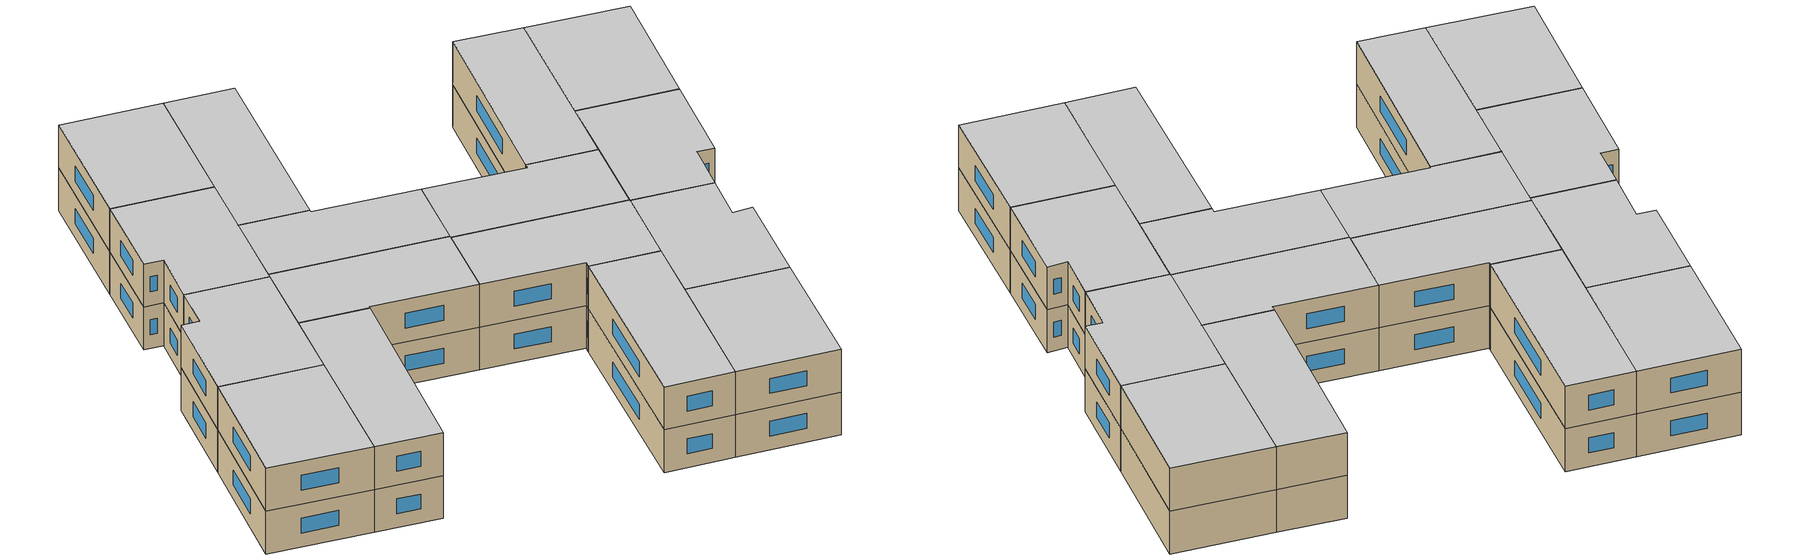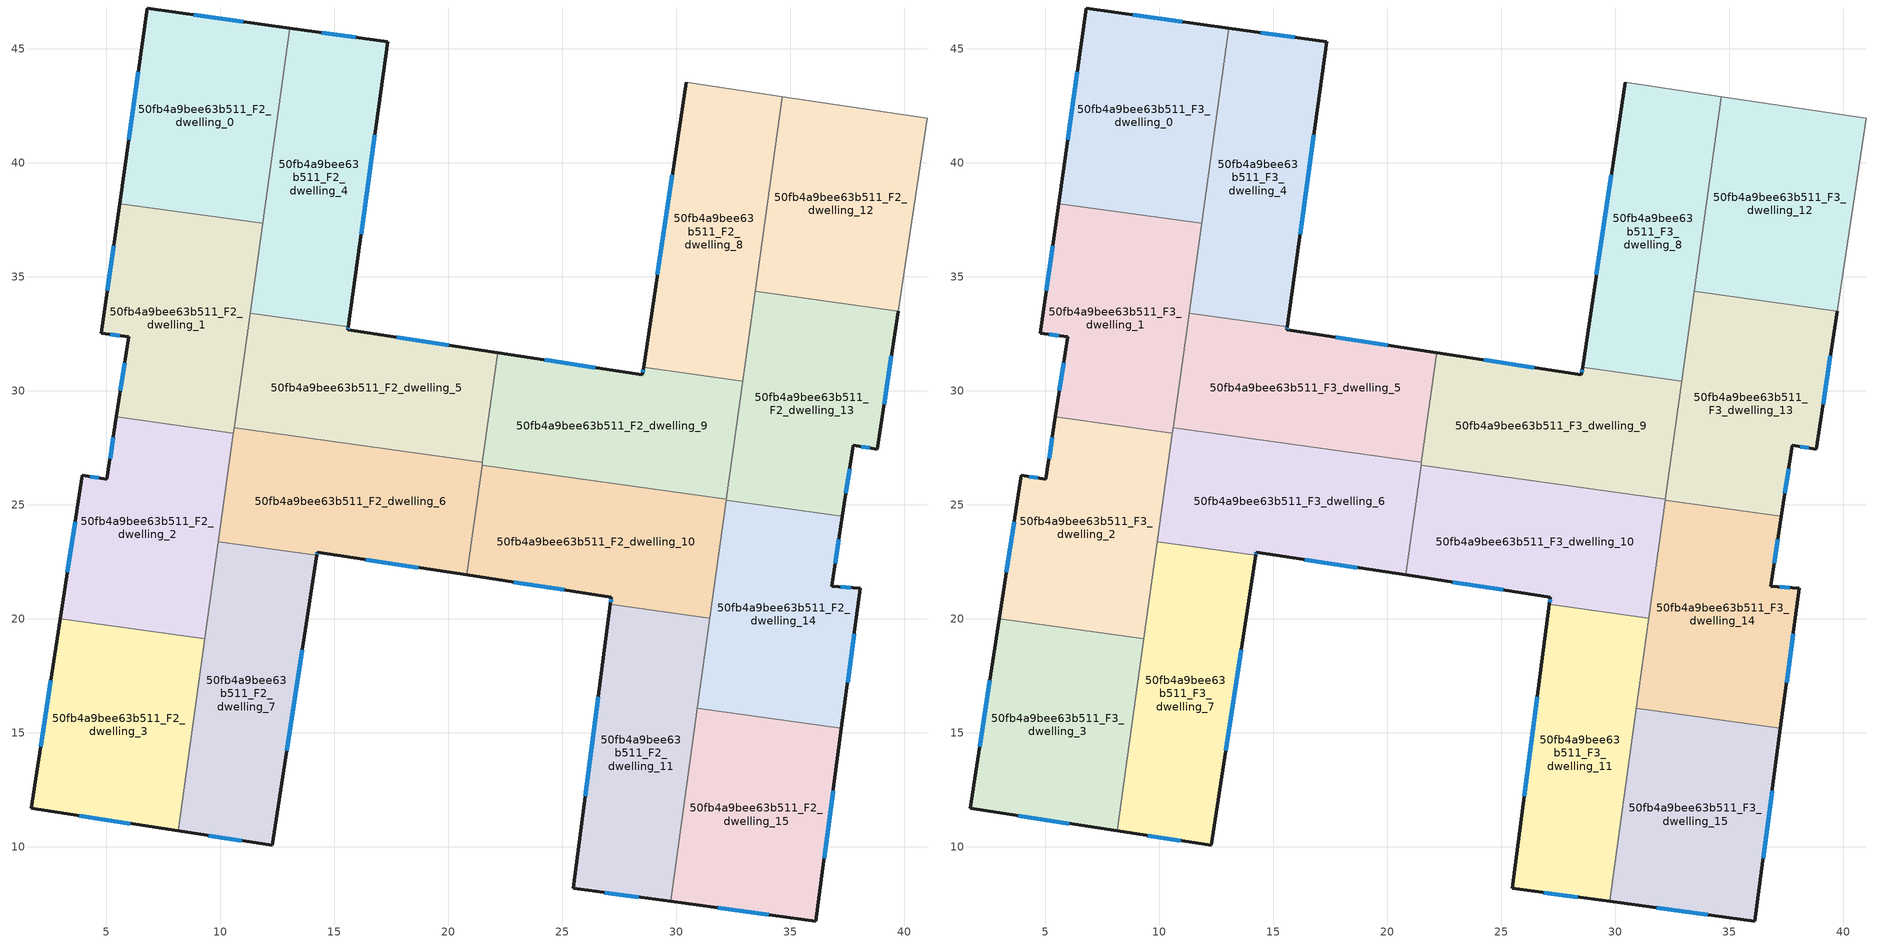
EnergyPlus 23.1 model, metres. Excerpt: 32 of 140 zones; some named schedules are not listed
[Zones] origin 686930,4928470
50fb4a9bee63b511_F2_dwelling_0
 floor to 50fb4a9bee63b511_F1_dwelling_0 (EU_floor_Construction): 13.05,45.91 11.86,37.34 5.59,38.21 6.81,46.79 z6
 wall outside (EU_wall_Construction): 13.05,45.91 6.81,46.79 5.59,38.21 z6:9
 wall to 50fb4a9bee63b511_F2_dwelling_1 (EU_wall_Construction): 5.59,38.21 11.86,37.34 z6:9
 wall to 50fb4a9bee63b511_F2_dwelling_4 (EU_wall_Construction): 11.86,37.34 13.05,45.91 z6:9
 window (EU_Window_Construction): 6.41,44 5.99,41 / 11.02,46.2 8.84,46.5 z6.98:8.02
50fb4a9bee63b511_F2_dwelling_1
 floor to 50fb4a9bee63b511_F1_dwelling_1 (EU_floor_Construction): 11.86,37.34 10.58,28.14 5.45,28.85 5.98,32.36 4.79,32.53 5.59,38.21 z6
 wall outside (EU_wall_Construction): 5.59,38.21 4.79,32.53 5.98,32.36 5.45,28.85 z6:9
 wall to 50fb4a9bee63b511_F2_dwelling_2 (EU_wall_Construction): 5.45,28.85 10.58,28.14 z6:9
 wall to 50fb4a9bee63b511_F2_dwelling_5 (EU_wall_Construction): 10.62,28.37 11.32,33.41 z6:9
 wall to 50fb4a9bee63b511_F2_dwelling_4 (EU_wall_Construction): 11.32,33.41 11.86,37.34 z6:9
 wall to 50fb4a9bee63b511_F2_dwelling_6 (EU_wall_Construction): 10.58,28.14 10.62,28.37 z6:9
 window (EU_Window_Construction): 5.81,31.22 5.62,29.99 / 5.18,32.48 5.59,32.42 / 5.33,36.37 5.05,34.38 z6.98:8.02
50fb4a9bee63b511_F2_dwelling_10
 floor to 50fb4a9bee63b511_F1_dwelling_10 (EU_floor_Construction): 32.21,25.25 31.48,20.02 27.12,20.63 27.16,20.95 20.82,21.92 21.49,26.74 z6
 wall outside (EU_wall_Construction): 20.82,21.92 27.16,20.95 27.12,20.63 z6:9
 wall to 50fb4a9bee63b511_F2_dwelling_9 (EU_wall_Construction): 32.21,25.25 21.49,26.74 z6:9
 wall to 50fb4a9bee63b511_F2_dwelling_11 (EU_wall_Construction): 27.12,20.63 31.48,20.02 z6:9
 wall to 50fb4a9bee63b511_F2_dwelling_6 (EU_wall_Construction): 21.49,26.74 20.82,21.92 z6:9
 wall to 50fb4a9bee63b511_F2_dwelling_14 (EU_wall_Construction): 31.49,20.02 32.2,25.19 z6:9
 wall to 50fb4a9bee63b511_F2_dwelling_13 (EU_wall_Construction): 32.2,25.19 32.21,25.25 z6:9
 window (EU_Window_Construction): 22.88,21.61 25.1,21.27 / 27.15,20.85 27.13,20.73 z6.98:8.02
50fb4a9bee63b511_F2_dwelling_11
 floor to 50fb4a9bee63b511_F1_dwelling_11 (EU_floor_Construction): 31.48,20.02 29.76,7.6 25.48,8.17 27.12,20.63 z6
 wall outside (EU_wall_Construction): 27.12,20.63 25.48,8.17 29.76,7.6 z6:9
 wall to 50fb4a9bee63b511_F2_dwelling_15 (EU_wall_Construction): 29.76,7.6 30.94,16.08 z6:9
 wall to 50fb4a9bee63b511_F2_dwelling_14 (EU_wall_Construction): 30.94,16.08 31.48,20.02 z6:9
 window (EU_Window_Construction): 26.87,7.99 28.37,7.78 / 26.59,16.58 26.02,12.22 z6.98:8.02
50fb4a9bee63b511_F2_dwelling_12
 floor to 50fb4a9bee63b511_F1_dwelling_12 (EU_floor_Construction): 41.01,41.95 39.74,33.5 33.48,34.37 34.66,42.91 z6
 wall adiabatic (EU_wall_Construction): 39.74,33.5 41.01,41.95 34.66,42.91 z6:9
 wall to 50fb4a9bee63b511_F2_dwelling_13 (EU_wall_Construction): 33.48,34.37 39.74,33.5 z6:9
 wall to 50fb4a9bee63b511_F2_dwelling_8 (EU_wall_Construction): 34.66,42.91 33.48,34.37 z6:9
50fb4a9bee63b511_F2_dwelling_13
 floor to 50fb4a9bee63b511_F1_dwelling_13 (EU_floor_Construction): 39.74,33.5 38.83,27.44 37.76,27.6 37.29,24.49 32.2,25.19 33.48,34.37 z6
 wall outside (EU_wall_Construction): 37.29,24.49 37.76,27.6 38.83,27.44 39.74,33.5 z6:9
 wall to 50fb4a9bee63b511_F2_dwelling_14 (EU_wall_Construction): 32.2,25.19 37.29,24.49 z6:9
 wall to 50fb4a9bee63b511_F2_dwelling_9 (EU_wall_Construction): 32.93,30.42 32.21,25.25 z6:9
 wall to 50fb4a9bee63b511_F2_dwelling_8 (EU_wall_Construction): 33.48,34.37 32.93,30.42 z6:9
 window (EU_Window_Construction): 39.13,29.41 39.45,31.53 / 38.11,27.55 38.49,27.49 / 37.44,25.5 37.61,26.59 z6.98:8.02
50fb4a9bee63b511_F2_dwelling_14
 floor to 50fb4a9bee63b511_F1_dwelling_14 (EU_floor_Construction): 37.29,24.49 36.82,21.43 38.07,21.34 37.25,15.2 30.94,16.08 32.2,25.19 z6
 wall outside (EU_wall_Construction): 37.25,15.2 38.07,21.34 36.82,21.43 37.29,24.49 z6:9
 wall to 50fb4a9bee63b511_F2_dwelling_15 (EU_wall_Construction): 30.94,16.08 37.25,15.2 z6:9
 window (EU_Window_Construction): 36.98,22.43 37.14,23.49 / 37.67,21.37 37.23,21.4 / 37.52,17.2 37.81,19.35 z6.98:8.02
50fb4a9bee63b511_F2_dwelling_15
 floor to 50fb4a9bee63b511_F1_dwelling_15 (EU_floor_Construction): 37.25,15.2 36.12,6.74 29.76,7.6 30.94,16.08 z6
 wall outside (EU_wall_Construction): 29.76,7.6 36.12,6.74 37.25,15.2 z6:9
 window (EU_Window_Construction): 36.49,9.49 36.89,12.45 / 31.83,7.32 34.05,7.02 z6.98:8.02
50fb4a9bee63b511_F2_dwelling_2
 floor to 50fb4a9bee63b511_F1_dwelling_2 (EU_floor_Construction): 10.58,28.14 9.33,19.12 2.98,20.01 3.94,26.29 5.04,26.12 5.45,28.85 z6
 wall outside (EU_wall_Construction): 5.45,28.85 5.04,26.12 3.94,26.29 2.98,20.01 z6:9
 wall to 50fb4a9bee63b511_F2_dwelling_3 (EU_wall_Construction): 2.98,20.01 9.33,19.12 z6:9
 wall to 50fb4a9bee63b511_F2_dwelling_6 (EU_wall_Construction): 9.92,23.38 10.58,28.14 z6:9
 wall to 50fb4a9bee63b511_F2_dwelling_7 (EU_wall_Construction): 9.33,19.12 9.92,23.38 z6:9
 window (EU_Window_Construction): 3.63,24.25 3.3,22.05 / 4.68,26.18 4.3,26.24 / 5.32,27.96 5.17,27.01 z6.98:8.02
50fb4a9bee63b511_F2_dwelling_3
 floor to 50fb4a9bee63b511_F1_dwelling_3 (EU_floor_Construction): 9.33,19.12 8.16,10.7 1.71,11.68 2.98,20.01 z6
 wall outside (EU_wall_Construction): 2.98,20.01 1.71,11.68 8.16,10.7 z6:9
 wall to 50fb4a9bee63b511_F2_dwelling_7 (EU_wall_Construction): 8.16,10.7 9.33,19.12 z6:9
 window (EU_Window_Construction): 3.81,11.36 6.06,11.02 / 2.57,17.3 2.13,14.39 z6.98:8.02
50fb4a9bee63b511_F2_dwelling_4
 floor to 50fb4a9bee63b511_F1_dwelling_4 (EU_floor_Construction): 17.34,45.3 15.61,32.81 11.32,33.41 13.05,45.91 z6
 wall outside (EU_wall_Construction): 15.61,32.81 17.34,45.3 13.05,45.91 z6:9
 wall to 50fb4a9bee63b511_F2_dwelling_5 (EU_wall_Construction): 11.32,33.41 15.61,32.81 z6:9
 window (EU_Window_Construction): 15.95,45.5 14.45,45.71 / 16.18,36.87 16.78,41.24 z6.98:8.02
50fb4a9bee63b511_F2_dwelling_5
 floor to 50fb4a9bee63b511_F1_dwelling_5 (EU_floor_Construction): 22.18,31.67 21.51,26.86 10.62,28.37 11.32,33.41 15.61,32.81 15.59,32.67 z6
 wall outside (EU_wall_Construction): 22.18,31.67 15.59,32.67 15.61,32.81 z6:9
 wall to 50fb4a9bee63b511_F2_dwelling_6 (EU_wall_Construction): 10.62,28.37 21.51,26.86 z6:9
 wall to 50fb4a9bee63b511_F2_dwelling_9 (EU_wall_Construction): 21.51,26.86 22.18,31.67 z6:9
 window (EU_Window_Construction): 20.04,32 17.74,32.35 / 15.6,32.72 15.61,32.77 z6.98:8.02
50fb4a9bee63b511_F2_dwelling_6
 floor to 50fb4a9bee63b511_F1_dwelling_6 (EU_floor_Construction): 21.51,26.86 20.82,21.92 14.26,22.92 14.23,22.79 9.92,23.38 10.62,28.37 z6
 wall outside (EU_wall_Construction): 14.23,22.79 14.26,22.92 20.82,21.92 z6:9
 wall to 50fb4a9bee63b511_F2_dwelling_7 (EU_wall_Construction): 9.92,23.38 14.23,22.79 z6:9
 wall to 50fb4a9bee63b511_F2_dwelling_9 (EU_wall_Construction): 21.49,26.73 21.51,26.86 z6:9
 window (EU_Window_Construction): 16.39,22.6 18.69,22.25 / 14.24,22.83 14.25,22.88 z6.98:8.02
50fb4a9bee63b511_F2_dwelling_7
 floor to 50fb4a9bee63b511_F1_dwelling_7 (EU_floor_Construction): 14.23,22.79 12.28,10.06 8.16,10.7 9.92,23.38 z6
 wall outside (EU_wall_Construction): 8.16,10.7 12.28,10.06 14.23,22.79 z6:9
 window (EU_Window_Construction): 12.92,14.2 13.6,18.65 / 9.5,10.49 10.94,10.27 z6.98:8.02
50fb4a9bee63b511_F2_dwelling_8
 floor to 50fb4a9bee63b511_F1_dwelling_8 (EU_floor_Construction): 34.66,42.91 32.93,30.42 28.57,31.03 30.44,43.54 z6
 wall outside (EU_wall_Construction): 30.44,43.54 28.57,31.03 z6:9
 wall adiabatic (EU_wall_Construction): 34.66,42.91 30.44,43.54 z6:9
 wall to 50fb4a9bee63b511_F2_dwelling_9 (EU_wall_Construction): 28.57,31.03 32.93,30.42 z6:9
 window (EU_Window_Construction): 29.84,39.47 29.18,35.1 z6.98:8.02
50fb4a9bee63b511_F2_dwelling_9
 floor to 50fb4a9bee63b511_F1_dwelling_9 (EU_floor_Construction): 32.93,30.42 32.21,25.25 21.49,26.74 22.18,31.67 28.52,30.7 28.57,31.03 z6
 wall outside (EU_wall_Construction): 28.57,31.03 28.52,30.7 22.18,31.67 z6:9
 window (EU_Window_Construction): 26.46,31.02 24.24,31.35 / 28.56,30.92 28.54,30.81 z6.98:8.02
50fb4a9bee63b511_F3_dwelling_0
 floor to 50fb4a9bee63b511_F2_dwelling_0 (EU_floor_Construction): 13.05,45.91 11.86,37.34 5.59,38.21 6.81,46.79 z9
 wall outside (EU_wall_Construction): 13.05,45.91 6.81,46.79 5.59,38.21 z9:12
 wall to 50fb4a9bee63b511_F3_dwelling_1 (EU_wall_Construction): 5.59,38.21 11.86,37.34 z9:12
 wall to 50fb4a9bee63b511_F3_dwelling_4 (EU_wall_Construction): 11.86,37.34 13.05,45.91 z9:12
 window (EU_Window_Construction): 6.41,44 5.99,41 / 11.02,46.2 8.84,46.5 z9.98:11.02
 ceiling to 50fb4a9bee63b511_F4_dwelling_0 (EU_floor_Construction): 11.86,37.34 13.05,45.91 6.81,46.79 5.59,38.21 z12
50fb4a9bee63b511_F3_dwelling_1
 floor to 50fb4a9bee63b511_F2_dwelling_1 (EU_floor_Construction): 11.86,37.34 10.58,28.14 5.45,28.85 5.98,32.36 4.79,32.53 5.59,38.21 z9
 wall outside (EU_wall_Construction): 5.59,38.21 4.79,32.53 5.98,32.36 5.45,28.85 z9:12
 wall to 50fb4a9bee63b511_F3_dwelling_2 (EU_wall_Construction): 5.45,28.85 10.58,28.14 z9:12
 wall to 50fb4a9bee63b511_F3_dwelling_5 (EU_wall_Construction): 10.62,28.37 11.32,33.41 z9:12
 wall to 50fb4a9bee63b511_F3_dwelling_4 (EU_wall_Construction): 11.32,33.41 11.86,37.34 z9:12
 wall to 50fb4a9bee63b511_F3_dwelling_6 (EU_wall_Construction): 10.58,28.14 10.62,28.37 z9:12
 window (EU_Window_Construction): 5.81,31.22 5.62,29.99 / 5.18,32.48 5.59,32.42 / 5.33,36.37 5.05,34.38 z9.98:11.02
 ceiling to 50fb4a9bee63b511_F4_dwelling_1 (EU_floor_Construction): 10.58,28.14 11.86,37.34 5.59,38.21 4.79,32.53 5.98,32.36 5.45,28.85 z12
50fb4a9bee63b511_F3_dwelling_10
 floor to 50fb4a9bee63b511_F2_dwelling_10 (EU_floor_Construction): 32.21,25.25 31.48,20.02 27.12,20.63 27.16,20.95 20.82,21.92 21.49,26.74 z9
 wall outside (EU_wall_Construction): 20.82,21.92 27.16,20.95 27.12,20.63 z9:12
 wall to 50fb4a9bee63b511_F3_dwelling_9 (EU_wall_Construction): 32.21,25.25 21.49,26.74 z9:12
 wall to 50fb4a9bee63b511_F3_dwelling_11 (EU_wall_Construction): 27.12,20.63 31.48,20.02 z9:12
 wall to 50fb4a9bee63b511_F3_dwelling_6 (EU_wall_Construction): 21.49,26.74 20.82,21.92 z9:12
 wall to 50fb4a9bee63b511_F3_dwelling_14 (EU_wall_Construction): 31.49,20.02 32.2,25.19 z9:12
 wall to 50fb4a9bee63b511_F3_dwelling_13 (EU_wall_Construction): 32.2,25.19 32.21,25.25 z9:12
 window (EU_Window_Construction): 22.88,21.61 25.1,21.27 / 27.15,20.85 27.13,20.73 z9.98:11.02
 ceiling to 50fb4a9bee63b511_F4_dwelling_10 (EU_floor_Construction): 31.48,20.02 32.21,25.25 21.49,26.74 20.82,21.92 27.16,20.95 27.12,20.63 z12
50fb4a9bee63b511_F3_dwelling_11
 floor to 50fb4a9bee63b511_F2_dwelling_11 (EU_floor_Construction): 31.48,20.02 29.76,7.6 25.48,8.17 27.12,20.63 z9
 wall outside (EU_wall_Construction): 27.12,20.63 25.48,8.17 29.76,7.6 z9:12
 wall to 50fb4a9bee63b511_F3_dwelling_15 (EU_wall_Construction): 29.76,7.6 30.94,16.08 z9:12
 wall to 50fb4a9bee63b511_F3_dwelling_14 (EU_wall_Construction): 30.94,16.08 31.48,20.02 z9:12
 window (EU_Window_Construction): 26.87,7.99 28.37,7.78 / 26.59,16.58 26.02,12.22 z9.98:11.02
 ceiling to 50fb4a9bee63b511_F4_dwelling_11 (EU_floor_Construction): 29.76,7.6 31.48,20.02 27.12,20.63 25.48,8.17 z12
50fb4a9bee63b511_F3_dwelling_12
 floor to 50fb4a9bee63b511_F2_dwelling_12 (EU_floor_Construction): 41.01,41.95 39.74,33.5 33.48,34.37 34.66,42.91 z9
 wall adiabatic (EU_wall_Construction): 39.74,33.5 41.01,41.95 34.66,42.91 z9:12
 wall to 50fb4a9bee63b511_F3_dwelling_13 (EU_wall_Construction): 33.48,34.37 39.74,33.5 z9:12
 wall to 50fb4a9bee63b511_F3_dwelling_8 (EU_wall_Construction): 34.66,42.91 33.48,34.37 z9:12
 ceiling to 50fb4a9bee63b511_F4_dwelling_12 (EU_floor_Construction): 39.74,33.5 41.01,41.95 34.66,42.91 33.48,34.37 z12
50fb4a9bee63b511_F3_dwelling_13
 floor to 50fb4a9bee63b511_F2_dwelling_13 (EU_floor_Construction): 39.74,33.5 38.83,27.44 37.76,27.6 37.29,24.49 32.2,25.19 33.48,34.37 z9
 wall outside (EU_wall_Construction): 37.29,24.49 37.76,27.6 38.83,27.44 39.74,33.5 z9:12
 wall to 50fb4a9bee63b511_F3_dwelling_14 (EU_wall_Construction): 32.2,25.19 37.29,24.49 z9:12
 wall to 50fb4a9bee63b511_F3_dwelling_9 (EU_wall_Construction): 32.93,30.42 32.21,25.25 z9:12
 wall to 50fb4a9bee63b511_F3_dwelling_8 (EU_wall_Construction): 33.48,34.37 32.93,30.42 z9:12
 window (EU_Window_Construction): 39.13,29.41 39.45,31.53 / 38.11,27.55 38.49,27.49 / 37.44,25.5 37.61,26.59 z9.98:11.02
 ceiling to 50fb4a9bee63b511_F4_dwelling_13 (EU_floor_Construction): 37.29,24.49 37.76,27.6 38.83,27.44 39.74,33.5 33.48,34.37 32.2,25.19 z12
50fb4a9bee63b511_F3_dwelling_14
 floor to 50fb4a9bee63b511_F2_dwelling_14 (EU_floor_Construction): 37.29,24.49 36.82,21.43 38.07,21.34 37.25,15.2 30.94,16.08 32.2,25.19 z9
 wall outside (EU_wall_Construction): 37.25,15.2 38.07,21.34 36.82,21.43 37.29,24.49 z9:12
 wall to 50fb4a9bee63b511_F3_dwelling_15 (EU_wall_Construction): 30.94,16.08 37.25,15.2 z9:12
 window (EU_Window_Construction): 36.98,22.43 37.14,23.49 / 37.67,21.37 37.23,21.4 / 37.52,17.2 37.81,19.35 z9.98:11.02
 ceiling to 50fb4a9bee63b511_F4_dwelling_14 (EU_floor_Construction): 37.25,15.2 38.07,21.34 36.82,21.43 37.29,24.49 32.2,25.19 30.94,16.08 z12
50fb4a9bee63b511_F3_dwelling_15
 floor to 50fb4a9bee63b511_F2_dwelling_15 (EU_floor_Construction): 37.25,15.2 36.12,6.74 29.76,7.6 30.94,16.08 z9
 wall outside (EU_wall_Construction): 29.76,7.6 36.12,6.74 37.25,15.2 z9:12
 window (EU_Window_Construction): 36.49,9.49 36.89,12.45 / 31.83,7.32 34.05,7.02 z9.98:11.02
 ceiling to 50fb4a9bee63b511_F4_dwelling_15 (EU_floor_Construction): 36.12,6.74 37.25,15.2 30.94,16.08 29.76,7.6 z12
50fb4a9bee63b511_F3_dwelling_2
 floor to 50fb4a9bee63b511_F2_dwelling_2 (EU_floor_Construction): 10.58,28.14 9.33,19.12 2.98,20.01 3.94,26.29 5.04,26.12 5.45,28.85 z9
 wall outside (EU_wall_Construction): 5.45,28.85 5.04,26.12 3.94,26.29 2.98,20.01 z9:12
 wall to 50fb4a9bee63b511_F3_dwelling_3 (EU_wall_Construction): 2.98,20.01 9.33,19.12 z9:12
 wall to 50fb4a9bee63b511_F3_dwelling_6 (EU_wall_Construction): 9.92,23.38 10.58,28.14 z9:12
 wall to 50fb4a9bee63b511_F3_dwelling_7 (EU_wall_Construction): 9.33,19.12 9.92,23.38 z9:12
 window (EU_Window_Construction): 3.63,24.25 3.3,22.05 / 4.68,26.18 4.3,26.24 / 5.32,27.96 5.17,27.01 z9.98:11.02
 ceiling to 50fb4a9bee63b511_F4_dwelling_2 (EU_floor_Construction): 9.33,19.12 10.58,28.14 5.45,28.85 5.04,26.12 3.94,26.29 2.98,20.01 z12
50fb4a9bee63b511_F3_dwelling_3
 floor to 50fb4a9bee63b511_F2_dwelling_3 (EU_floor_Construction): 9.33,19.12 8.16,10.7 1.71,11.68 2.98,20.01 z9
 wall outside (EU_wall_Construction): 2.98,20.01 1.71,11.68 8.16,10.7 z9:12
 wall to 50fb4a9bee63b511_F3_dwelling_7 (EU_wall_Construction): 8.16,10.7 9.33,19.12 z9:12
 window (EU_Window_Construction): 3.81,11.36 6.06,11.02 / 2.57,17.3 2.13,14.39 z9.98:11.02
 ceiling to 50fb4a9bee63b511_F4_dwelling_3 (EU_floor_Construction): 8.16,10.7 9.33,19.12 2.98,20.01 1.71,11.68 z12
50fb4a9bee63b511_F3_dwelling_4
 floor to 50fb4a9bee63b511_F2_dwelling_4 (EU_floor_Construction): 17.34,45.3 15.61,32.81 11.32,33.41 13.05,45.91 z9
 wall outside (EU_wall_Construction): 15.61,32.81 17.34,45.3 13.05,45.91 z9:12
 wall to 50fb4a9bee63b511_F3_dwelling_5 (EU_wall_Construction): 11.32,33.41 15.61,32.81 z9:12
 window (EU_Window_Construction): 15.95,45.5 14.45,45.71 / 16.18,36.87 16.78,41.24 z9.98:11.02
 ceiling to 50fb4a9bee63b511_F4_dwelling_4 (EU_floor_Construction): 15.61,32.81 17.34,45.3 13.05,45.91 11.32,33.41 z12
50fb4a9bee63b511_F3_dwelling_5
 floor to 50fb4a9bee63b511_F2_dwelling_5 (EU_floor_Construction): 22.18,31.67 21.51,26.86 10.62,28.37 11.32,33.41 15.61,32.81 15.59,32.67 z9
 wall outside (EU_wall_Construction): 22.18,31.67 15.59,32.67 15.61,32.81 z9:12
 wall to 50fb4a9bee63b511_F3_dwelling_6 (EU_wall_Construction): 10.62,28.37 21.51,26.86 z9:12
 wall to 50fb4a9bee63b511_F3_dwelling_9 (EU_wall_Construction): 21.51,26.86 22.18,31.67 z9:12
 window (EU_Window_Construction): 20.04,32 17.74,32.35 / 15.6,32.72 15.61,32.77 z9.98:11.02
 ceiling to 50fb4a9bee63b511_F4_dwelling_5 (EU_floor_Construction): 21.51,26.86 22.18,31.67 15.59,32.67 15.61,32.81 11.32,33.41 10.62,28.37 z12
50fb4a9bee63b511_F3_dwelling_6
 floor to 50fb4a9bee63b511_F2_dwelling_6 (EU_floor_Construction): 21.51,26.86 20.82,21.92 14.26,22.92 14.23,22.79 9.92,23.38 10.62,28.37 z9
 wall outside (EU_wall_Construction): 14.23,22.79 14.26,22.92 20.82,21.92 z9:12
 wall to 50fb4a9bee63b511_F3_dwelling_7 (EU_wall_Construction): 9.92,23.38 14.23,22.79 z9:12
 wall to 50fb4a9bee63b511_F3_dwelling_9 (EU_wall_Construction): 21.49,26.73 21.51,26.86 z9:12
 window (EU_Window_Construction): 16.39,22.6 18.69,22.25 / 14.24,22.83 14.25,22.88 z9.98:11.02
 ceiling to 50fb4a9bee63b511_F4_dwelling_6 (EU_floor_Construction): 20.82,21.92 21.51,26.86 10.62,28.37 9.92,23.38 14.23,22.79 14.26,22.92 z12
50fb4a9bee63b511_F3_dwelling_7
 floor to 50fb4a9bee63b511_F2_dwelling_7 (EU_floor_Construction): 14.23,22.79 12.28,10.06 8.16,10.7 9.92,23.38 z9
 wall outside (EU_wall_Construction): 8.16,10.7 12.28,10.06 14.23,22.79 z9:12
 window (EU_Window_Construction): 12.92,14.2 13.6,18.65 / 9.5,10.49 10.94,10.27 z9.98:11.02
 ceiling to 50fb4a9bee63b511_F4_dwelling_7 (EU_floor_Construction): 12.28,10.06 14.23,22.79 9.92,23.38 8.16,10.7 z12
50fb4a9bee63b511_F3_dwelling_8
 floor to 50fb4a9bee63b511_F2_dwelling_8 (EU_floor_Construction): 34.66,42.91 32.93,30.42 28.57,31.03 30.44,43.54 z9
 wall outside (EU_wall_Construction): 30.44,43.54 28.57,31.03 z9:12
 wall adiabatic (EU_wall_Construction): 34.66,42.91 30.44,43.54 z9:12
 wall to 50fb4a9bee63b511_F3_dwelling_9 (EU_wall_Construction): 28.57,31.03 32.93,30.42 z9:12
 window (EU_Window_Construction): 29.84,39.47 29.18,35.1 z9.98:11.02
 ceiling to 50fb4a9bee63b511_F4_dwelling_8 (EU_floor_Construction): 32.93,30.42 34.66,42.91 30.44,43.54 28.57,31.03 z12
50fb4a9bee63b511_F3_dwelling_9
 floor to 50fb4a9bee63b511_F2_dwelling_9 (EU_floor_Construction): 32.93,30.42 32.21,25.25 21.49,26.74 22.18,31.67 28.52,30.7 28.57,31.03 z9
 wall outside (EU_wall_Construction): 28.57,31.03 28.52,30.7 22.18,31.67 z9:12
 window (EU_Window_Construction): 26.46,31.02 24.24,31.35 / 28.56,30.92 28.54,30.81 z9.98:11.02
 ceiling to 50fb4a9bee63b511_F4_dwelling_9 (EU_floor_Construction): 32.21,25.25 32.93,30.42 28.57,31.03 28.52,30.7 22.18,31.67 21.49,26.74 z12
[Building]
EU S2 Campaign: North Axis=0; Terrain=City; Solar Distribution=FullExterior
[Site:Location]
Bologna: Latitude=44.5; Longitude=11.25; Time Zone=1; Elevation=37
[SizingPeriod:WeatherFileDays]
AnnualSizingPeriod: Begin Month=1; Begin Day of Month=1; End Month=12; End Day of Month=31; Day of Week for Start Day=Monday; Use Weather File Daylight Saving Period=No; Use Weather File Rain and Snow Indicators=No
[MATERIAL]
EU_InternalMass_Material: Roughness=MediumRough; Thickness=0.1; Conductivity=1; Density=1800; Specific Heat=900; Thermal Absorptance=0.9; Solar Absorptance=0.7; Visible Absorptance=0.7
[MATERIAL:NOMASS] Roughness=MediumRough; Thermal Absorptance=0.9; Solar Absorptance=0.7; Visible Absorptance=0.7
Name | Thermal Resistance
EU_wall_NoMass | 0.905828
EU_floor_NoMass | 0.67114
[WINDOWMATERIAL:SIMPLEGLAZINGSYSTEM]
EU_Window_SimpleGlazing: UFactor=4.52486; Solar Heat Gain Coefficient=0.85; Visible Transmittance=0.85
[CONSTRUCTION]
EU_wall_Construction: EU_wall_NoMass
EU_floor_Construction: EU_floor_NoMass
EU_Window_Construction: EU_Window_SimpleGlazing
EU_InternalMass_Construction: EU_InternalMass_Material
[ZONE] Type=1; Multiplier=1; Ceiling Height=autocalculate; Floor Area=autocalculate; Part of Total Floor Area=Yes
Name | Volume
50fb4a9bee63b511_F2_dwelling_0; 50fb4a9bee63b511_F3_dwelling_0 | 164.152
50fb4a9bee63b511_F2_dwelling_1; 50fb4a9bee63b511_F3_dwelling_1; 50fb4a9bee63b511_F2_dwelling_6; 50fb4a9bee63b511_F3_dwelling_6 | 164.161
50fb4a9bee63b511_F2_dwelling_10; 50fb4a9bee63b511_F3_dwelling_10; 50fb4a9bee63b511_F2_dwelling_3; 50fb4a9bee63b511_F3_dwelling_3 | 164.163
50fb4a9bee63b511_F2_dwelling_11; 50fb4a9bee63b511_F3_dwelling_11 | 164.168
50fb4a9bee63b511_F2_dwelling_12; 50fb4a9bee63b511_F3_dwelling_12 | 164.15
50fb4a9bee63b511_F2_dwelling_13; 50fb4a9bee63b511_F3_dwelling_13 | 164.14
50fb4a9bee63b511_F2_dwelling_14; 50fb4a9bee63b511_F3_dwelling_14 | 164.146
50fb4a9bee63b511_F2_dwelling_15; 50fb4a9bee63b511_F3_dwelling_15 | 164.147
50fb4a9bee63b511_F2_dwelling_2; 50fb4a9bee63b511_F3_dwelling_2; 50fb4a9bee63b511_F2_dwelling_8; 50fb4a9bee63b511_F3_dwelling_8 | 164.158
50fb4a9bee63b511_F2_dwelling_4; 50fb4a9bee63b511_F3_dwelling_4 | 164.153
50fb4a9bee63b511_F2_dwelling_5; 50fb4a9bee63b511_F3_dwelling_5 | 164.154
50fb4a9bee63b511_F2_dwelling_7; 50fb4a9bee63b511_F3_dwelling_7 | 164.164
50fb4a9bee63b511_F2_dwelling_9; 50fb4a9bee63b511_F3_dwelling_9 | 164.173
[INTERNALMASS] Construction=EU_InternalMass_Construction
Name | Zone or ZoneList | Surface Area
50fb4a9bee63b511_F2_dwelling_0_EU_InternalMass | 50fb4a9bee63b511_F2_dwelling_0 | 54.7173
50fb4a9bee63b511_F2_dwelling_1_EU_InternalMass | 50fb4a9bee63b511_F2_dwelling_1 | 54.7204
50fb4a9bee63b511_F2_dwelling_2_EU_InternalMass | 50fb4a9bee63b511_F2_dwelling_2 | 54.7192
50fb4a9bee63b511_F2_dwelling_3_EU_InternalMass | 50fb4a9bee63b511_F2_dwelling_3 | 54.7208
50fb4a9bee63b511_F2_dwelling_4_EU_InternalMass | 50fb4a9bee63b511_F2_dwelling_4 | 54.7175
50fb4a9bee63b511_F2_dwelling_5_EU_InternalMass | 50fb4a9bee63b511_F2_dwelling_5 | 54.7181
50fb4a9bee63b511_F2_dwelling_6_EU_InternalMass | 50fb4a9bee63b511_F2_dwelling_6 | 54.7203
50fb4a9bee63b511_F2_dwelling_7_EU_InternalMass | 50fb4a9bee63b511_F2_dwelling_7 | 54.7215
50fb4a9bee63b511_F2_dwelling_8_EU_InternalMass | 50fb4a9bee63b511_F2_dwelling_8 | 54.7195
50fb4a9bee63b511_F2_dwelling_9_EU_InternalMass | 50fb4a9bee63b511_F2_dwelling_9 | 54.7244
50fb4a9bee63b511_F2_dwelling_10_EU_InternalMass | 50fb4a9bee63b511_F2_dwelling_10 | 54.7206
50fb4a9bee63b511_F2_dwelling_11_EU_InternalMass | 50fb4a9bee63b511_F2_dwelling_11 | 54.7226
50fb4a9bee63b511_F2_dwelling_12_EU_InternalMass | 50fb4a9bee63b511_F2_dwelling_12 | 54.7165
50fb4a9bee63b511_F2_dwelling_13_EU_InternalMass | 50fb4a9bee63b511_F2_dwelling_13 | 54.7135
50fb4a9bee63b511_F2_dwelling_14_EU_InternalMass | 50fb4a9bee63b511_F2_dwelling_14 | 54.7154
50fb4a9bee63b511_F2_dwelling_15_EU_InternalMass | 50fb4a9bee63b511_F2_dwelling_15 | 54.7156
50fb4a9bee63b511_F3_dwelling_0_EU_InternalMass | 50fb4a9bee63b511_F3_dwelling_0 | 54.7173
50fb4a9bee63b511_F3_dwelling_1_EU_InternalMass | 50fb4a9bee63b511_F3_dwelling_1 | 54.7204
50fb4a9bee63b511_F3_dwelling_2_EU_InternalMass | 50fb4a9bee63b511_F3_dwelling_2 | 54.7192
50fb4a9bee63b511_F3_dwelling_3_EU_InternalMass | 50fb4a9bee63b511_F3_dwelling_3 | 54.7208
50fb4a9bee63b511_F3_dwelling_4_EU_InternalMass | 50fb4a9bee63b511_F3_dwelling_4 | 54.7175
50fb4a9bee63b511_F3_dwelling_5_EU_InternalMass | 50fb4a9bee63b511_F3_dwelling_5 | 54.7181
50fb4a9bee63b511_F3_dwelling_6_EU_InternalMass | 50fb4a9bee63b511_F3_dwelling_6 | 54.7203
50fb4a9bee63b511_F3_dwelling_7_EU_InternalMass | 50fb4a9bee63b511_F3_dwelling_7 | 54.7215
50fb4a9bee63b511_F3_dwelling_8_EU_InternalMass | 50fb4a9bee63b511_F3_dwelling_8 | 54.7195
50fb4a9bee63b511_F3_dwelling_9_EU_InternalMass | 50fb4a9bee63b511_F3_dwelling_9 | 54.7244
50fb4a9bee63b511_F3_dwelling_10_EU_InternalMass | 50fb4a9bee63b511_F3_dwelling_10 | 54.7206
50fb4a9bee63b511_F3_dwelling_11_EU_InternalMass | 50fb4a9bee63b511_F3_dwelling_11 | 54.7226
50fb4a9bee63b511_F3_dwelling_12_EU_InternalMass | 50fb4a9bee63b511_F3_dwelling_12 | 54.7165
50fb4a9bee63b511_F3_dwelling_13_EU_InternalMass | 50fb4a9bee63b511_F3_dwelling_13 | 54.7135
50fb4a9bee63b511_F3_dwelling_14_EU_InternalMass | 50fb4a9bee63b511_F3_dwelling_14 | 54.7154
50fb4a9bee63b511_F3_dwelling_15_EU_InternalMass | 50fb4a9bee63b511_F3_dwelling_15 | 54.7156
[OTHEREQUIPMENT] Fuel Type=Electricity; Design Level Calculation Method=Watts/Area; Power per Zone Floor Area=1; Fraction Latent=0; Fraction Radiant=0; Fraction Lost=0; Carbon Dioxide Generation Rate=0; EndUse Subcategory=EU_Step8_InternalGains
Name | Zone or ZoneList or Space or SpaceList | Schedule
EU_Step8_InternalGain_50fb4a9bee63b511_F2_dwelling_0_f000 | 50fb4a9bee63b511_F2_dwelling_0 | EU_Step8_GainSchedule_50fb4a9bee63b511_F2_dwelling_0_f000
EU_Step8_InternalGain_50fb4a9bee63b511_F2_dwelling_1_f000 | 50fb4a9bee63b511_F2_dwelling_1 | EU_Step8_GainSchedule_50fb4a9bee63b511_F2_dwelling_1_f000
EU_Step8_InternalGain_50fb4a9bee63b511_F2_dwelling_2_f000 | 50fb4a9bee63b511_F2_dwelling_2 | EU_Step8_GainSchedule_50fb4a9bee63b511_F2_dwelling_2_f000
EU_Step8_InternalGain_50fb4a9bee63b511_F2_dwelling_3_f000 | 50fb4a9bee63b511_F2_dwelling_3 | EU_Step8_GainSchedule_50fb4a9bee63b511_F2_dwelling_3_f000
EU_Step8_InternalGain_50fb4a9bee63b511_F2_dwelling_4_f000 | 50fb4a9bee63b511_F2_dwelling_4 | EU_Step8_GainSchedule_50fb4a9bee63b511_F2_dwelling_4_f000
EU_Step8_InternalGain_50fb4a9bee63b511_F2_dwelling_5_f000 | 50fb4a9bee63b511_F2_dwelling_5 | EU_Step8_GainSchedule_50fb4a9bee63b511_F2_dwelling_5_f000
EU_Step8_InternalGain_50fb4a9bee63b511_F2_dwelling_6_f000 | 50fb4a9bee63b511_F2_dwelling_6 | EU_Step8_GainSchedule_50fb4a9bee63b511_F2_dwelling_6_f000
EU_Step8_InternalGain_50fb4a9bee63b511_F2_dwelling_7_f000 | 50fb4a9bee63b511_F2_dwelling_7 | EU_Step8_GainSchedule_50fb4a9bee63b511_F2_dwelling_7_f000
EU_Step8_InternalGain_50fb4a9bee63b511_F2_dwelling_8_f000 | 50fb4a9bee63b511_F2_dwelling_8 | EU_Step8_GainSchedule_50fb4a9bee63b511_F2_dwelling_8_f000
EU_Step8_InternalGain_50fb4a9bee63b511_F2_dwelling_9_f000 | 50fb4a9bee63b511_F2_dwelling_9 | EU_Step8_GainSchedule_50fb4a9bee63b511_F2_dwelling_9_f000
EU_Step8_InternalGain_50fb4a9bee63b511_F2_dwelling_10_f000 | 50fb4a9bee63b511_F2_dwelling_10 | EU_Step8_GainSchedule_50fb4a9bee63b511_F2_dwelling_10_f000
EU_Step8_InternalGain_50fb4a9bee63b511_F2_dwelling_11_f000 | 50fb4a9bee63b511_F2_dwelling_11 | EU_Step8_GainSchedule_50fb4a9bee63b511_F2_dwelling_11_f000
EU_Step8_InternalGain_50fb4a9bee63b511_F2_dwelling_12_f000 | 50fb4a9bee63b511_F2_dwelling_12 | EU_Step8_GainSchedule_50fb4a9bee63b511_F2_dwelling_12_f000
EU_Step8_InternalGain_50fb4a9bee63b511_F2_dwelling_13_f000 | 50fb4a9bee63b511_F2_dwelling_13 | EU_Step8_GainSchedule_50fb4a9bee63b511_F2_dwelling_13_f000
EU_Step8_InternalGain_50fb4a9bee63b511_F2_dwelling_14_f000 | 50fb4a9bee63b511_F2_dwelling_14 | EU_Step8_GainSchedule_50fb4a9bee63b511_F2_dwelling_14_f000
EU_Step8_InternalGain_50fb4a9bee63b511_F2_dwelling_15_f000 | 50fb4a9bee63b511_F2_dwelling_15 | EU_Step8_GainSchedule_50fb4a9bee63b511_F2_dwelling_15_f000
EU_Step8_InternalGain_50fb4a9bee63b511_F3_dwelling_0_f000 | 50fb4a9bee63b511_F3_dwelling_0 | EU_Step8_GainSchedule_50fb4a9bee63b511_F3_dwelling_0_f000
EU_Step8_InternalGain_50fb4a9bee63b511_F3_dwelling_1_f000 | 50fb4a9bee63b511_F3_dwelling_1 | EU_Step8_GainSchedule_50fb4a9bee63b511_F3_dwelling_1_f000
EU_Step8_InternalGain_50fb4a9bee63b511_F3_dwelling_2_f000 | 50fb4a9bee63b511_F3_dwelling_2 | EU_Step8_GainSchedule_50fb4a9bee63b511_F3_dwelling_2_f000
EU_Step8_InternalGain_50fb4a9bee63b511_F3_dwelling_3_f000 | 50fb4a9bee63b511_F3_dwelling_3 | EU_Step8_GainSchedule_50fb4a9bee63b511_F3_dwelling_3_f000
EU_Step8_InternalGain_50fb4a9bee63b511_F3_dwelling_4_f000 | 50fb4a9bee63b511_F3_dwelling_4 | EU_Step8_GainSchedule_50fb4a9bee63b511_F3_dwelling_4_f000
EU_Step8_InternalGain_50fb4a9bee63b511_F3_dwelling_5_f000 | 50fb4a9bee63b511_F3_dwelling_5 | EU_Step8_GainSchedule_50fb4a9bee63b511_F3_dwelling_5_f000
EU_Step8_InternalGain_50fb4a9bee63b511_F3_dwelling_6_f000 | 50fb4a9bee63b511_F3_dwelling_6 | EU_Step8_GainSchedule_50fb4a9bee63b511_F3_dwelling_6_f000
EU_Step8_InternalGain_50fb4a9bee63b511_F3_dwelling_7_f000 | 50fb4a9bee63b511_F3_dwelling_7 | EU_Step8_GainSchedule_50fb4a9bee63b511_F3_dwelling_7_f000
EU_Step8_InternalGain_50fb4a9bee63b511_F3_dwelling_8_f000 | 50fb4a9bee63b511_F3_dwelling_8 | EU_Step8_GainSchedule_50fb4a9bee63b511_F3_dwelling_8_f000
EU_Step8_InternalGain_50fb4a9bee63b511_F3_dwelling_9_f000 | 50fb4a9bee63b511_F3_dwelling_9 | EU_Step8_GainSchedule_50fb4a9bee63b511_F3_dwelling_9_f000
EU_Step8_InternalGain_50fb4a9bee63b511_F3_dwelling_10_f000 | 50fb4a9bee63b511_F3_dwelling_10 | EU_Step8_GainSchedule_50fb4a9bee63b511_F3_dwelling_10_f000
EU_Step8_InternalGain_50fb4a9bee63b511_F3_dwelling_11_f000 | 50fb4a9bee63b511_F3_dwelling_11 | EU_Step8_GainSchedule_50fb4a9bee63b511_F3_dwelling_11_f000
EU_Step8_InternalGain_50fb4a9bee63b511_F3_dwelling_12_f000 | 50fb4a9bee63b511_F3_dwelling_12 | EU_Step8_GainSchedule_50fb4a9bee63b511_F3_dwelling_12_f000
EU_Step8_InternalGain_50fb4a9bee63b511_F3_dwelling_13_f000 | 50fb4a9bee63b511_F3_dwelling_13 | EU_Step8_GainSchedule_50fb4a9bee63b511_F3_dwelling_13_f000
EU_Step8_InternalGain_50fb4a9bee63b511_F3_dwelling_14_f000 | 50fb4a9bee63b511_F3_dwelling_14 | EU_Step8_GainSchedule_50fb4a9bee63b511_F3_dwelling_14_f000
EU_Step8_InternalGain_50fb4a9bee63b511_F3_dwelling_15_f000 | 50fb4a9bee63b511_F3_dwelling_15 | EU_Step8_GainSchedule_50fb4a9bee63b511_F3_dwelling_15_f000
[ZONEVENTILATION:DESIGNFLOWRATE] Schedule=EU_AlwaysOn; Design Flow Rate Calculation Method=AirChanges/Hour; Air Changes per Hour=0.73129; Ventilation Type=Natural; Fan Pressure Rise=0; Fan Total Efficiency=1; Constant Term Coefficient=1; Temperature Term Coefficient=0; Velocity Term Coefficient=0; Velocity Squared Term Coefficient=0; Minimum Indoor Temperature=-100; Maximum Indoor Temperature=100; Delta Temperature=-100; Minimum Outdoor Temperature=-100; Maximum Outdoor Temperature=100; Maximum Wind Speed=40
Name | Zone or ZoneList or Space or SpaceList
EU_ConstantAir_50fb4a9bee63b511_F2_dwelling_0 | 50fb4a9bee63b511_F2_dwelling_0
EU_ConstantAir_50fb4a9bee63b511_F2_dwelling_1 | 50fb4a9bee63b511_F2_dwelling_1
EU_ConstantAir_50fb4a9bee63b511_F2_dwelling_2 | 50fb4a9bee63b511_F2_dwelling_2
EU_ConstantAir_50fb4a9bee63b511_F2_dwelling_3 | 50fb4a9bee63b511_F2_dwelling_3
EU_ConstantAir_50fb4a9bee63b511_F2_dwelling_4 | 50fb4a9bee63b511_F2_dwelling_4
EU_ConstantAir_50fb4a9bee63b511_F2_dwelling_5 | 50fb4a9bee63b511_F2_dwelling_5
EU_ConstantAir_50fb4a9bee63b511_F2_dwelling_6 | 50fb4a9bee63b511_F2_dwelling_6
EU_ConstantAir_50fb4a9bee63b511_F2_dwelling_7 | 50fb4a9bee63b511_F2_dwelling_7
EU_ConstantAir_50fb4a9bee63b511_F2_dwelling_8 | 50fb4a9bee63b511_F2_dwelling_8
EU_ConstantAir_50fb4a9bee63b511_F2_dwelling_9 | 50fb4a9bee63b511_F2_dwelling_9
EU_ConstantAir_50fb4a9bee63b511_F2_dwelling_10 | 50fb4a9bee63b511_F2_dwelling_10
EU_ConstantAir_50fb4a9bee63b511_F2_dwelling_11 | 50fb4a9bee63b511_F2_dwelling_11
EU_ConstantAir_50fb4a9bee63b511_F2_dwelling_12 | 50fb4a9bee63b511_F2_dwelling_12
EU_ConstantAir_50fb4a9bee63b511_F2_dwelling_13 | 50fb4a9bee63b511_F2_dwelling_13
EU_ConstantAir_50fb4a9bee63b511_F2_dwelling_14 | 50fb4a9bee63b511_F2_dwelling_14
EU_ConstantAir_50fb4a9bee63b511_F2_dwelling_15 | 50fb4a9bee63b511_F2_dwelling_15
EU_ConstantAir_50fb4a9bee63b511_F3_dwelling_0 | 50fb4a9bee63b511_F3_dwelling_0
EU_ConstantAir_50fb4a9bee63b511_F3_dwelling_1 | 50fb4a9bee63b511_F3_dwelling_1
EU_ConstantAir_50fb4a9bee63b511_F3_dwelling_2 | 50fb4a9bee63b511_F3_dwelling_2
EU_ConstantAir_50fb4a9bee63b511_F3_dwelling_3 | 50fb4a9bee63b511_F3_dwelling_3
EU_ConstantAir_50fb4a9bee63b511_F3_dwelling_4 | 50fb4a9bee63b511_F3_dwelling_4
EU_ConstantAir_50fb4a9bee63b511_F3_dwelling_5 | 50fb4a9bee63b511_F3_dwelling_5
EU_ConstantAir_50fb4a9bee63b511_F3_dwelling_6 | 50fb4a9bee63b511_F3_dwelling_6
EU_ConstantAir_50fb4a9bee63b511_F3_dwelling_7 | 50fb4a9bee63b511_F3_dwelling_7
EU_ConstantAir_50fb4a9bee63b511_F3_dwelling_8 | 50fb4a9bee63b511_F3_dwelling_8
EU_ConstantAir_50fb4a9bee63b511_F3_dwelling_9 | 50fb4a9bee63b511_F3_dwelling_9
EU_ConstantAir_50fb4a9bee63b511_F3_dwelling_10 | 50fb4a9bee63b511_F3_dwelling_10
EU_ConstantAir_50fb4a9bee63b511_F3_dwelling_11 | 50fb4a9bee63b511_F3_dwelling_11
EU_ConstantAir_50fb4a9bee63b511_F3_dwelling_12 | 50fb4a9bee63b511_F3_dwelling_12
EU_ConstantAir_50fb4a9bee63b511_F3_dwelling_13 | 50fb4a9bee63b511_F3_dwelling_13
EU_ConstantAir_50fb4a9bee63b511_F3_dwelling_14 | 50fb4a9bee63b511_F3_dwelling_14
EU_ConstantAir_50fb4a9bee63b511_F3_dwelling_15 | 50fb4a9bee63b511_F3_dwelling_15
[HVACTEMPLATE:ZONE:IDEALLOADSAIRSYSTEM] System Availability Schedule=EU_AlwaysOn; Maximum Heating Supply Air Temperature=50; Minimum Cooling Supply Air Temperature=13; Maximum Heating Supply Air Humidity Ratio=0.0156; Minimum Cooling Supply Air Humidity Ratio=0.0077; Heating Limit=NoLimit; Cooling Limit=NoLimit; Heating Availability Schedule=EU_AlwaysOn; Cooling Availability Schedule=EU_CoolingOff; Dehumidification Control Type=ConstantSensibleHeatRatio; Cooling Sensible Heat Ratio=0.7; Dehumidification Setpoint=60; Humidification Control Type=None; Humidification Setpoint=30; Outdoor Air Method=None; Outdoor Air Flow Rate per Person=0.00944; Outdoor Air Flow Rate per Zone Floor Area=0; Outdoor Air Flow Rate per Zone=0; Demand Controlled Ventilation Type=None; Outdoor Air Economizer Type=NoEconomizer; Heat Recovery Type=None; Sensible Heat Recovery Effectiveness=0.7; Latent Heat Recovery Effectiveness=0.65
Name | Template Thermostat
50fb4a9bee63b511_F2_dwelling_0 | EU_HeatOnly_50fb4a9bee63b511_F2_dwelling_0
50fb4a9bee63b511_F2_dwelling_1 | EU_HeatOnly_50fb4a9bee63b511_F2_dwelling_1
50fb4a9bee63b511_F2_dwelling_2 | EU_HeatOnly_50fb4a9bee63b511_F2_dwelling_2
50fb4a9bee63b511_F2_dwelling_3 | EU_HeatOnly_50fb4a9bee63b511_F2_dwelling_3
50fb4a9bee63b511_F2_dwelling_4 | EU_HeatOnly_50fb4a9bee63b511_F2_dwelling_4
50fb4a9bee63b511_F2_dwelling_5 | EU_HeatOnly_50fb4a9bee63b511_F2_dwelling_5
50fb4a9bee63b511_F2_dwelling_6 | EU_HeatOnly_50fb4a9bee63b511_F2_dwelling_6
50fb4a9bee63b511_F2_dwelling_7 | EU_HeatOnly_50fb4a9bee63b511_F2_dwelling_7
50fb4a9bee63b511_F2_dwelling_8 | EU_HeatOnly_50fb4a9bee63b511_F2_dwelling_8
50fb4a9bee63b511_F2_dwelling_9 | EU_HeatOnly_50fb4a9bee63b511_F2_dwelling_9
50fb4a9bee63b511_F2_dwelling_10 | EU_HeatOnly_50fb4a9bee63b511_F2_dwelling_10
50fb4a9bee63b511_F2_dwelling_11 | EU_HeatOnly_50fb4a9bee63b511_F2_dwelling_11
50fb4a9bee63b511_F2_dwelling_12 | EU_HeatOnly_50fb4a9bee63b511_F2_dwelling_12
50fb4a9bee63b511_F2_dwelling_13 | EU_HeatOnly_50fb4a9bee63b511_F2_dwelling_13
50fb4a9bee63b511_F2_dwelling_14 | EU_HeatOnly_50fb4a9bee63b511_F2_dwelling_14
50fb4a9bee63b511_F2_dwelling_15 | EU_HeatOnly_50fb4a9bee63b511_F2_dwelling_15
50fb4a9bee63b511_F3_dwelling_0 | EU_HeatOnly_50fb4a9bee63b511_F3_dwelling_0
50fb4a9bee63b511_F3_dwelling_1 | EU_HeatOnly_50fb4a9bee63b511_F3_dwelling_1
50fb4a9bee63b511_F3_dwelling_2 | EU_HeatOnly_50fb4a9bee63b511_F3_dwelling_2
50fb4a9bee63b511_F3_dwelling_3 | EU_HeatOnly_50fb4a9bee63b511_F3_dwelling_3
50fb4a9bee63b511_F3_dwelling_4 | EU_HeatOnly_50fb4a9bee63b511_F3_dwelling_4
50fb4a9bee63b511_F3_dwelling_5 | EU_HeatOnly_50fb4a9bee63b511_F3_dwelling_5
50fb4a9bee63b511_F3_dwelling_6 | EU_HeatOnly_50fb4a9bee63b511_F3_dwelling_6
50fb4a9bee63b511_F3_dwelling_7 | EU_HeatOnly_50fb4a9bee63b511_F3_dwelling_7
50fb4a9bee63b511_F3_dwelling_8 | EU_HeatOnly_50fb4a9bee63b511_F3_dwelling_8
50fb4a9bee63b511_F3_dwelling_9 | EU_HeatOnly_50fb4a9bee63b511_F3_dwelling_9
50fb4a9bee63b511_F3_dwelling_10 | EU_HeatOnly_50fb4a9bee63b511_F3_dwelling_10
50fb4a9bee63b511_F3_dwelling_11 | EU_HeatOnly_50fb4a9bee63b511_F3_dwelling_11
50fb4a9bee63b511_F3_dwelling_12 | EU_HeatOnly_50fb4a9bee63b511_F3_dwelling_12
50fb4a9bee63b511_F3_dwelling_13 | EU_HeatOnly_50fb4a9bee63b511_F3_dwelling_13
50fb4a9bee63b511_F3_dwelling_14 | EU_HeatOnly_50fb4a9bee63b511_F3_dwelling_14
50fb4a9bee63b511_F3_dwelling_15 | EU_HeatOnly_50fb4a9bee63b511_F3_dwelling_15
[SIZING:ZONE] Zone Cooling Design Supply Air Temperature Input Method=SupplyAirTemperature; Zone Cooling Design Supply Air Temperature=13; Zone Heating Design Supply Air Temperature Input Method=SupplyAirTemperature; Zone Heating Design Supply Air Temperature=50; Zone Cooling Design Supply Air Humidity Ratio=0.008; Zone Heating Design Supply Air Humidity Ratio=0.008; Cooling Design Air Flow Method=DesignDay; Cooling Design Air Flow Rate=0; Cooling Minimum Air Flow per Zone Floor Area=0.000762; Cooling Minimum Air Flow=0; Cooling Minimum Air Flow Fraction=0.2; Heating Design Air Flow Method=DesignDay; Heating Design Air Flow Rate=0; Heating Maximum Air Flow per Zone Floor Area=0.002032; Heating Maximum Air Flow=0.141576; Heating Maximum Air Flow Fraction=0.3; Account for Dedicated Outdoor Air System=No; Dedicated Outdoor Air System Control Strategy=NeutralSupplyAir; Dedicated Outdoor Air Low Setpoint Temperature for Design=autosize; Dedicated Outdoor Air High Setpoint Temperature for Design=autosize; Zone Load Sizing Method=Sensible Load Only No Latent Load; Zone Latent Cooling Design Supply Air Humidity Ratio Input Method=HumidityRatioDifference; Zone Cooling Design Supply Air Humidity Ratio Difference=0.005; Zone Latent Heating Design Supply Air Humidity Ratio Input Method=HumidityRatioDifference; Zone Humidification Design Supply Air Humidity Ratio Difference=0.005
50fb4a9bee63b511_F2_dwelling_0; 50fb4a9bee63b511_F2_dwelling_1; 50fb4a9bee63b511_F2_dwelling_2; 50fb4a9bee63b511_F2_dwelling_3; 50fb4a9bee63b511_F2_dwelling_4; 50fb4a9bee63b511_F2_dwelling_5; 50fb4a9bee63b511_F2_dwelling_6; 50fb4a9bee63b511_F2_dwelling_7; 50fb4a9bee63b511_F2_dwelling_8; 50fb4a9bee63b511_F2_dwelling_9; 50fb4a9bee63b511_F2_dwelling_10; 50fb4a9bee63b511_F2_dwelling_11; 50fb4a9bee63b511_F2_dwelling_12; 50fb4a9bee63b511_F2_dwelling_13; 50fb4a9bee63b511_F2_dwelling_14; 50fb4a9bee63b511_F2_dwelling_15; 50fb4a9bee63b511_F3_dwelling_0; 50fb4a9bee63b511_F3_dwelling_1; 50fb4a9bee63b511_F3_dwelling_2; 50fb4a9bee63b511_F3_dwelling_3; 50fb4a9bee63b511_F3_dwelling_4; 50fb4a9bee63b511_F3_dwelling_5; 50fb4a9bee63b511_F3_dwelling_6; 50fb4a9bee63b511_F3_dwelling_7; 50fb4a9bee63b511_F3_dwelling_8; 50fb4a9bee63b511_F3_dwelling_9; 50fb4a9bee63b511_F3_dwelling_10; 50fb4a9bee63b511_F3_dwelling_11; 50fb4a9bee63b511_F3_dwelling_12; 50fb4a9bee63b511_F3_dwelling_13; 50fb4a9bee63b511_F3_dwelling_14; 50fb4a9bee63b511_F3_dwelling_15
[SCHEDULE:FILE] Column Number=1; Rows to Skip at Top=0; Number of Hours of Data=8760; Column Separator=Comma; Interpolate to Timestep=No; Minutes per Item=60; Adjust Schedule for Daylight Savings=Yes
Name | File
EU_Step8_GainSchedule_50fb4a9bee63b511_F2_dwelling_0_f000 | ../../schedules/50fb4a9bee63b511/50fb4a9bee63b511_F2_dwelling_0_f000_gain.csv
EU_Step8_GainSchedule_50fb4a9bee63b511_F2_dwelling_1_f000 | ../../schedules/50fb4a9bee63b511/50fb4a9bee63b511_F2_dwelling_1_f000_gain.csv
EU_Step8_GainSchedule_50fb4a9bee63b511_F2_dwelling_2_f000 | ../../schedules/50fb4a9bee63b511/50fb4a9bee63b511_F2_dwelling_2_f000_gain.csv
EU_Step8_GainSchedule_50fb4a9bee63b511_F2_dwelling_3_f000 | ../../schedules/50fb4a9bee63b511/50fb4a9bee63b511_F2_dwelling_3_f000_gain.csv
EU_Step8_GainSchedule_50fb4a9bee63b511_F2_dwelling_4_f000 | ../../schedules/50fb4a9bee63b511/50fb4a9bee63b511_F2_dwelling_4_f000_gain.csv
EU_Step8_GainSchedule_50fb4a9bee63b511_F2_dwelling_5_f000 | ../../schedules/50fb4a9bee63b511/50fb4a9bee63b511_F2_dwelling_5_f000_gain.csv
EU_Step8_GainSchedule_50fb4a9bee63b511_F2_dwelling_6_f000 | ../../schedules/50fb4a9bee63b511/50fb4a9bee63b511_F2_dwelling_6_f000_gain.csv
EU_Step8_GainSchedule_50fb4a9bee63b511_F2_dwelling_7_f000 | ../../schedules/50fb4a9bee63b511/50fb4a9bee63b511_F2_dwelling_7_f000_gain.csv
EU_Step8_GainSchedule_50fb4a9bee63b511_F2_dwelling_8_f000 | ../../schedules/50fb4a9bee63b511/50fb4a9bee63b511_F2_dwelling_8_f000_gain.csv
EU_Step8_GainSchedule_50fb4a9bee63b511_F2_dwelling_9_f000 | ../../schedules/50fb4a9bee63b511/50fb4a9bee63b511_F2_dwelling_9_f000_gain.csv
EU_Step8_GainSchedule_50fb4a9bee63b511_F2_dwelling_10_f000 | ../../schedules/50fb4a9bee63b511/50fb4a9bee63b511_F2_dwelling_10_f000_gain.csv
EU_Step8_GainSchedule_50fb4a9bee63b511_F2_dwelling_11_f000 | ../../schedules/50fb4a9bee63b511/50fb4a9bee63b511_F2_dwelling_11_f000_gain.csv
EU_Step8_GainSchedule_50fb4a9bee63b511_F2_dwelling_12_f000 | ../../schedules/50fb4a9bee63b511/50fb4a9bee63b511_F2_dwelling_12_f000_gain.csv
EU_Step8_GainSchedule_50fb4a9bee63b511_F2_dwelling_13_f000 | ../../schedules/50fb4a9bee63b511/50fb4a9bee63b511_F2_dwelling_13_f000_gain.csv
EU_Step8_GainSchedule_50fb4a9bee63b511_F2_dwelling_14_f000 | ../../schedules/50fb4a9bee63b511/50fb4a9bee63b511_F2_dwelling_14_f000_gain.csv
EU_Step8_GainSchedule_50fb4a9bee63b511_F2_dwelling_15_f000 | ../../schedules/50fb4a9bee63b511/50fb4a9bee63b511_F2_dwelling_15_f000_gain.csv
EU_Step8_GainSchedule_50fb4a9bee63b511_F3_dwelling_0_f000 | ../../schedules/50fb4a9bee63b511/50fb4a9bee63b511_F3_dwelling_0_f000_gain.csv
EU_Step8_GainSchedule_50fb4a9bee63b511_F3_dwelling_1_f000 | ../../schedules/50fb4a9bee63b511/50fb4a9bee63b511_F3_dwelling_1_f000_gain.csv
EU_Step8_GainSchedule_50fb4a9bee63b511_F3_dwelling_2_f000 | ../../schedules/50fb4a9bee63b511/50fb4a9bee63b511_F3_dwelling_2_f000_gain.csv
EU_Step8_GainSchedule_50fb4a9bee63b511_F3_dwelling_3_f000 | ../../schedules/50fb4a9bee63b511/50fb4a9bee63b511_F3_dwelling_3_f000_gain.csv
EU_Step8_GainSchedule_50fb4a9bee63b511_F3_dwelling_4_f000 | ../../schedules/50fb4a9bee63b511/50fb4a9bee63b511_F3_dwelling_4_f000_gain.csv
EU_Step8_GainSchedule_50fb4a9bee63b511_F3_dwelling_5_f000 | ../../schedules/50fb4a9bee63b511/50fb4a9bee63b511_F3_dwelling_5_f000_gain.csv
EU_Step8_GainSchedule_50fb4a9bee63b511_F3_dwelling_6_f000 | ../../schedules/50fb4a9bee63b511/50fb4a9bee63b511_F3_dwelling_6_f000_gain.csv
EU_Step8_GainSchedule_50fb4a9bee63b511_F3_dwelling_7_f000 | ../../schedules/50fb4a9bee63b511/50fb4a9bee63b511_F3_dwelling_7_f000_gain.csv
EU_Step8_GainSchedule_50fb4a9bee63b511_F3_dwelling_8_f000 | ../../schedules/50fb4a9bee63b511/50fb4a9bee63b511_F3_dwelling_8_f000_gain.csv
EU_Step8_GainSchedule_50fb4a9bee63b511_F3_dwelling_9_f000 | ../../schedules/50fb4a9bee63b511/50fb4a9bee63b511_F3_dwelling_9_f000_gain.csv
